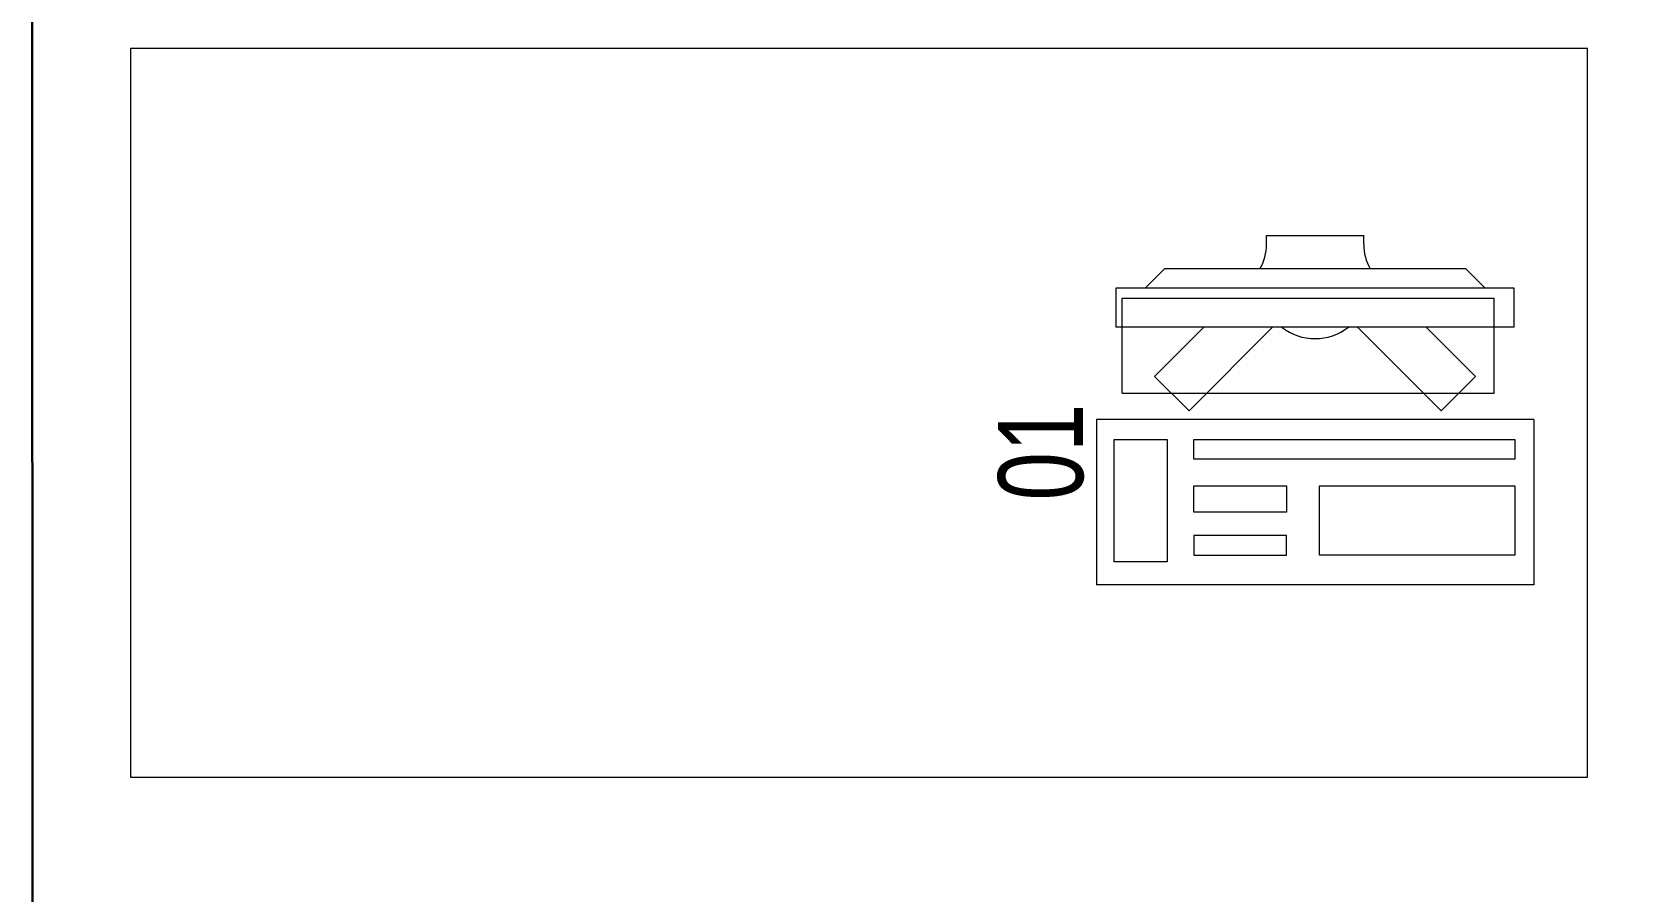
# Model space of a CAD drawing. Header units: millimetres. Extents: x -160614 to 59925, y -157025 to 0.
# Drawn here: x -46052 to -44397, y -115210 to -114325 of the extents above; entities that cross this region are included whole.
import ezdxf

# ---------------------------------------------------------------- set-up
doc = ezdxf.new("R2010")
doc.units = ezdxf.units.MM
doc.header["$LTSCALE"] = 8
doc.layers.get('0').update_dxf_attribs({"color": 9, "lineweight": 5})
doc.layers.add('72_EGR_EQP_TAG', color=9, linetype='Continuous', lineweight=5)
doc.layers.add('LOADING', color=9, linetype='Continuous', lineweight=5)
doc.layers.add('X-WHITE glass', color=9, linetype='Continuous')
doc.layers.get('0').off()
doc.layers.get('0').freeze()
doc.styles.add('X3G_ENTITY_257CFD', font='swisscl.ttf', dxfattribs={"height": 200})

# ---------------------------------------------------------------- blocks, each defined once
blk = doc.blocks.new('ITCWLS1-P')
at = {"layer": 'LOADING'}
for p, q in [((-0.17, 0.45), (-0.17, 0)), ((-0.17, 0.45), (0, 0.45)), ((0, 0.45), (0, 0)), ((-0.1496, 0.4305), (-0.1291, 0.4305)), ((-0.1291, 0.4305), (-0.1291, 0.4089)), ((-0.2651, 0.43, 0), (-0.3051, 0.43, 0)), ((-0.3051, 0.43, 0), (-0.3051, 0.02, 0)), ((-0.2651, 0.43, 0), (-0.2651, 0.02, 0)), ((-0.3251, 0.38, 0), (-0.3051, 0.4, 0)), ((-0.197, 0.4094), (-0.295, 0.4094)), ((-0.295, 0.0264), (-0.295, 0.4094)), ((-0.197, 0.0264), (-0.197, 0.4094)), ((-0.3251, 0.38, 0), (-0.3251, 0.07, 0)), ((-0.3503, 0.275), (-0.3596, 0.275)), ((-0.3596, 0.175), (-0.3596, 0.275)), ((-0.3503, 0.175), (-0.3596, 0.175)), ((-0.3251, 0.07, 0), (-0.3051, 0.05, 0)), ((-0.3051, 0.02, 0), (-0.2651, 0.02, 0)), ((-0.197, 0.0264), (-0.295, 0.0264)), ((-0.17, 0), (0, 0))]:
    blk.add_line(p, q, dxfattribs=at)
at = {"layer": 'LOADING', "extrusion": (2.48281e-10, 3.18408e-10, -1)}
for p, q in [((-0.2651, 0.3395), (-0.2144, 0.3902)), ((-0.1791, 0.3548), (-0.2144, 0.3902)), ((-0.2651, 0.2688), (-0.1791, 0.3548))]:
    blk.add_line(p, q, dxfattribs=at)
at = {"layer": 'LOADING', "extrusion": (2.48281e-10, -3.18408e-10, -1)}
for p, q in [((-0.2651, 0.1812), (-0.1791, 0.0952)), ((-0.2651, 0.1105), (-0.2144, 0.0598)), ((-0.1791, 0.0952), (-0.2144, 0.0598))]:
    blk.add_line(p, q, dxfattribs=at)
at = {"layer": 'LOADING'}
for points in [[(-0.1291, 0.4089), (-0.1291, 0.1), (-0.1496, 0.1), (-0.1496, 0.4305)], [(-0.1496, 0.1), (-0.1496, 0.1), (-0.1496, 0.1), (-0.1496, 0.1), (-0.1496, 0.1), (-0.1496, 0.1), (-0.1496, 0.1), (-0.1496, 0.1), (-0.1496, 0.1)], [(-0.1496, 0.1), (-0.1496, 0.1), (-0.1496, 0.1), (-0.1496, 0.1), (-0.1496, 0.1), (-0.1496, 0.1), (-0.1496, 0.1), (-0.1496, 0.1), (-0.1496, 0.1), (-0.1496, 0.1), (-0.1496, 0.1), (-0.1496, 0.1), (-0.1496, 0.1), (-0.1496, 0.1), (-0.1496, 0.1), (-0.1496, 0.1), (-0.1496, 0.1), (-0.1496, 0.1)], [(-0.1496, 0.1), (-0.1496, 0.1), (-0.1496, 0.1), (-0.1496, 0.1), (-0.1496, 0.1), (-0.1496, 0.1), (-0.1496, 0.1), (-0.1496, 0.1), (-0.1496, 0.1), (-0.1496, 0.1)], [(-0.1496, 0.1), (-0.1496, 0.1), (-0.1496, 0.1), (-0.1496, 0.1), (-0.1496, 0.1), (-0.1496, 0.1), (-0.1496, 0.1)], [(-0.1496, 0.1), (-0.1496, 0.1), (-0.1496, 0.1), (-0.1496, 0.1), (-0.1496, 0.1), (-0.1496, 0.1), (-0.1496, 0.1), (-0.1496, 0.1), (-0.1496, 0.1), (-0.1496, 0.1)], [(-0.1496, 0.1), (-0.1496, 0.1), (-0.1496, 0.1), (-0.1496, 0.1), (-0.1496, 0.1), (-0.1496, 0.1), (-0.1496, 0.1), (-0.1496, 0.1), (-0.1496, 0.1), (-0.1496, 0.1), (-0.1496, 0.1), (-0.1496, 0.1), (-0.1496, 0.1), (-0.1496, 0.1), (-0.1496, 0.1)], [(-0.1496, 0.1), (-0.1496, 0.1), (-0.1496, 0.1), (-0.1496, 0.1), (-0.1496, 0.1), (-0.1496, 0.1), (-0.1496, 0.1), (-0.1496, 0.1), (-0.1496, 0.1), (-0.1496, 0.1)], [(-0.1496, 0.1), (-0.1496, 0.1), (-0.1496, 0.1), (-0.1496, 0.1), (-0.1496, 0.1), (-0.1496, 0.1), (-0.1496, 0.1), (-0.1496, 0.1), (-0.1496, 0.1), (-0.1496, 0.1)], [(-0.1496, 0.1), (-0.1496, 0.1), (-0.1496, 0.1), (-0.1496, 0.1), (-0.1496, 0.1), (-0.1496, 0.1), (-0.1496, 0.1), (-0.1496, 0.1), (-0.1496, 0.1), (-0.1496, 0.1), (-0.1496, 0.1), (-0.1496, 0.1), (-0.1496, 0.1), (-0.1496, 0.1), (-0.1496, 0.1), (-0.1496, 0.1), (-0.1496, 0.1), (-0.1496, 0.1), (-0.1496, 0.1), (-0.1496, 0.1), (-0.1496, 0.1), (-0.1496, 0.1), (-0.1496, 0.1), (-0.1496, 0.1), (-0.1496, 0.1), (-0.1496, 0.1), (-0.1496, 0.1), (-0.1496, 0.1), (-0.1496, 0.1), (-0.1496, 0.1), (-0.1496, 0.1), (-0.1496, 0.1), (-0.1496, 0.1), (-0.1496, 0.1), (-0.1496, 0.1), (-0.1496, 0.1), (-0.1496, 0.1), (-0.1496, 0.1), (-0.1496, 0.1), (-0.1496, 0.1), (-0.1496, 0.1), (-0.1496, 0.1), (-0.1496, 0.1), (-0.1496, 0.1), (-0.1496, 0.1), (-0.1496, 0.1), (-0.1496, 0.1), (-0.1496, 0.1), (-0.1496, 0.1), (-0.1496, 0.1), (-0.1496, 0.1), (-0.1496, 0.1), (-0.1496, 0.1), (-0.1496, 0.1)], [(-0.1496, 0.1), (-0.1496, 0.1), (-0.1496, 0.1), (-0.1496, 0.1), (-0.1496, 0.1), (-0.1496, 0.1), (-0.1496, 0.1), (-0.1496, 0.1), (-0.1496, 0.1), (-0.1496, 0.1), (-0.1496, 0.1), (-0.1496, 0.1), (-0.1496, 0.1), (-0.1496, 0.1), (-0.1496, 0.1), (-0.1496, 0.1), (-0.1496, 0.1), (-0.1496, 0.1), (-0.1496, 0.1), (-0.1496, 0.1), (-0.1496, 0.1), (-0.1496, 0.1), (-0.1496, 0.1), (-0.1496, 0.1), (-0.1496, 0.1), (-0.1496, 0.1), (-0.1496, 0.1), (-0.1496, 0.1), (-0.1496, 0.1), (-0.1496, 0.1), (-0.1496, 0.1), (-0.1496, 0.1), (-0.1496, 0.1), (-0.1496, 0.1), (-0.1496, 0.1), (-0.1496, 0.1), (-0.1496, 0.1), (-0.1496, 0.1), (-0.1496, 0.1), (-0.1496, 0.1), (-0.1496, 0.1), (-0.1496, 0.1), (-0.1496, 0.1), (-0.1496, 0.1), (-0.1496, 0.1), (-0.1496, 0.1), (-0.1496, 0.1), (-0.1496, 0.1), (-0.1496, 0.1), (-0.1496, 0.1), (-0.1496, 0.1), (-0.1496, 0.1), (-0.1496, 0.1), (-0.1496, 0.1), (-0.1496, 0.1), (-0.1496, 0.1), (-0.1496, 0.1), (-0.1496, 0.1), (-0.1496, 0.1), (-0.1496, 0.1), (-0.1496, 0.1), (-0.1496, 0.1), (-0.1496, 0.1), (-0.1496, 0.1), (-0.1496, 0.1), (-0.1496, 0.1), (-0.1496, 0.1), (-0.1496, 0.1), (-0.1496, 0.1), (-0.1496, 0.1), (-0.1496, 0.1), (-0.1496, 0.1), (-0.1496, 0.1), (-0.1496, 0.1), (-0.1496, 0.1), (-0.1496, 0.1), (-0.1496, 0.1), (-0.1496, 0.1), (-0.1496, 0.1), (-0.1496, 0.1), (-0.1496, 0.1), (-0.1496, 0.1), (-0.1496, 0.1), (-0.1496, 0.1), (-0.1496, 0.1), (-0.1496, 0.1), (-0.1496, 0.1), (-0.1496, 0.1), (-0.1496, 0.1)], [(-0.1496, 0.1), (-0.1496, 0.1), (-0.1496, 0.1), (-0.1496, 0.1), (-0.1496, 0.1), (-0.1496, 0.1), (-0.1496, 0.1), (-0.1496, 0.1), (-0.1496, 0.1), (-0.1496, 0.1), (-0.1496, 0.1), (-0.1496, 0.1)], [(-0.1496, 0.1), (-0.1496, 0.1), (-0.1496, 0.1), (-0.1496, 0.1), (-0.1496, 0.1), (-0.1496, 0.1), (-0.1496, 0.1)], [(-0.1496, 0.1), (-0.1496, 0.1), (-0.1496, 0.1), (-0.1496, 0.1), (-0.1496, 0.1), (-0.1496, 0.1), (-0.1496, 0.1), (-0.1496, 0.1), (-0.1496, 0.1), (-0.1496, 0.1), (-0.1496, 0.1), (-0.1496, 0.1), (-0.1496, 0.1), (-0.1496, 0.1), (-0.1496, 0.1), (-0.1496, 0.1), (-0.1496, 0.1)], [(-0.1496, 0.1), (-0.1496, 0.1), (-0.1496, 0.1), (-0.1496, 0.1), (-0.1496, 0.1), (-0.1496, 0.1), (-0.1496, 0.1), (-0.1496, 0.1), (-0.1496, 0.1), (-0.1496, 0.1), (-0.1496, 0.1), (-0.1496, 0.1), (-0.1496, 0.1), (-0.1496, 0.1), (-0.1496, 0.1), (-0.1496, 0.1), (-0.1496, 0.1), (-0.1496, 0.1), (-0.1496, 0.1), (-0.1496, 0.1), (-0.1496, 0.1), (-0.1496, 0.1), (-0.1496, 0.1), (-0.1496, 0.1), (-0.1496, 0.1), (-0.1496, 0.1), (-0.1496, 0.1), (-0.1496, 0.1), (-0.1496, 0.1), (-0.1496, 0.1), (-0.1496, 0.1), (-0.1496, 0.1), (-0.1496, 0.1), (-0.1496, 0.1), (-0.1496, 0.1), (-0.1496, 0.1), (-0.1496, 0.1), (-0.1496, 0.1), (-0.1496, 0.1), (-0.1496, 0.1), (-0.1496, 0.1), (-0.1496, 0.1), (-0.1496, 0.1), (-0.1496, 0.1), (-0.1496, 0.1), (-0.1496, 0.1), (-0.1496, 0.1), (-0.1496, 0.1), (-0.1496, 0.1), (-0.1496, 0.1), (-0.1496, 0.1), (-0.1496, 0.1), (-0.1496, 0.1), (-0.1496, 0.1), (-0.1496, 0.1), (-0.1496, 0.1), (-0.1496, 0.1), (-0.1496, 0.1), (-0.1496, 0.1), (-0.1496, 0.1), (-0.1496, 0.1), (-0.1496, 0.1), (-0.1496, 0.1), (-0.1496, 0.1), (-0.1496, 0.1), (-0.1496, 0.1), (-0.1496, 0.1), (-0.1496, 0.1), (-0.1496, 0.1), (-0.1496, 0.1), (-0.1496, 0.1), (-0.1496, 0.1), (-0.1496, 0.1), (-0.1496, 0.1), (-0.1496, 0.1), (-0.1496, 0.1), (-0.1496, 0.1), (-0.1496, 0.1), (-0.1496, 0.1), (-0.1496, 0.1), (-0.1496, 0.1), (-0.1496, 0.1), (-0.1496, 0.1), (-0.1496, 0.1), (-0.1496, 0.1), (-0.1496, 0.1), (-0.1496, 0.1), (-0.1496, 0.1), (-0.1496, 0.1), (-0.1496, 0.1), (-0.1496, 0.1), (-0.1496, 0.1), (-0.1496, 0.1), (-0.1496, 0.1), (-0.1496, 0.1), (-0.1496, 0.1), (-0.1496, 0.1), (-0.1496, 0.1), (-0.1496, 0.1), (-0.1496, 0.1), (-0.1496, 0.1), (-0.1496, 0.1), (-0.1496, 0.1), (-0.1496, 0.1), (-0.1496, 0.1), (-0.1496, 0.1), (-0.1496, 0.1), (-0.1496, 0.1), (-0.1496, 0.1), (-0.1496, 0.1), (-0.1496, 0.1)], [(-0.1496, 0.1), (-0.1496, 0.1), (-0.1496, 0.1), (-0.1496, 0.1), (-0.1496, 0.1), (-0.1496, 0.1), (-0.1496, 0.1), (-0.1496, 0.1)]]:
    blk.add_lwpolyline(points, dxfattribs=at)
for points in [[(-0.1019, 0.4305), (-0.0304, 0.4305), (-0.0304, 0.2294), (-0.1019, 0.2294)], [(-0.1019, 0.1954), (-0.0747, 0.1954), (-0.0747, 0.1), (-0.1019, 0.1)], [(-0.0304, 0.1954), (-0.0508, 0.1954), (-0.0508, 0.1), (-0.0304, 0.1)], [(-0.1496, 0.1), (-0.1496, 0.1), (-0.1496, 0.1), (-0.1496, 0.1), (-0.1496, 0.1), (-0.1496, 0.1), (-0.1496, 0.1), (-0.1496, 0.1), (-0.1496, 0.1), (-0.1496, 0.1), (-0.1496, 0.1), (-0.1496, 0.1), (-0.1496, 0.1), (-0.1496, 0.1), (-0.1496, 0.1), (-0.1496, 0.1), (-0.1496, 0.1), (-0.1496, 0.1), (-0.1496, 0.1), (-0.1496, 0.1), (-0.1496, 0.1), (-0.1496, 0.1), (-0.1496, 0.1), (-0.1496, 0.1), (-0.1496, 0.1), (-0.1496, 0.1), (-0.1496, 0.1), (-0.1496, 0.1), (-0.1496, 0.1), (-0.1496, 0.1), (-0.1496, 0.1), (-0.1496, 0.1), (-0.1496, 0.1), (-0.1496, 0.1), (-0.1496, 0.1), (-0.1496, 0.1), (-0.1496, 0.1), (-0.1496, 0.1), (-0.1496, 0.1), (-0.1496, 0.1), (-0.1496, 0.1), (-0.1496, 0.1), (-0.1496, 0.1), (-0.1496, 0.1), (-0.1496, 0.1), (-0.1496, 0.1), (-0.1496, 0.1), (-0.1496, 0.1), (-0.1496, 0.1), (-0.1496, 0.1), (-0.1496, 0.1), (-0.1496, 0.1), (-0.1496, 0.1), (-0.1496, 0.1), (-0.1496, 0.1), (-0.1496, 0.1), (-0.1496, 0.1), (-0.1496, 0.1), (-0.1496, 0.1), (-0.1496, 0.1), (-0.1496, 0.1), (-0.1496, 0.1), (-0.1496, 0.1), (-0.1496, 0.1), (-0.1496, 0.1), (-0.1496, 0.1), (-0.1496, 0.1), (-0.1496, 0.1), (-0.1496, 0.1), (-0.1496, 0.1), (-0.1496, 0.1), (-0.1496, 0.1), (-0.1496, 0.1), (-0.1496, 0.1), (-0.1496, 0.1), (-0.1496, 0.1), (-0.1496, 0.1), (-0.1496, 0.1), (-0.1496, 0.1), (-0.1496, 0.1), (-0.1496, 0.1), (-0.1496, 0.1), (-0.1496, 0.1), (-0.1496, 0.1), (-0.1496, 0.1), (-0.1496, 0.1), (-0.1496, 0.1), (-0.1496, 0.1), (-0.1496, 0.1), (-0.1496, 0.1), (-0.1496, 0.1), (-0.1496, 0.1), (-0.1496, 0.1), (-0.1496, 0.1), (-0.1496, 0.1), (-0.1496, 0.1), (-0.1496, 0.1), (-0.1496, 0.1), (-0.1496, 0.1), (-0.1496, 0.1), (-0.1496, 0.1), (-0.1496, 0.1), (-0.1496, 0.1), (-0.1496, 0.1), (-0.1496, 0.1), (-0.1496, 0.1), (-0.1496, 0.1), (-0.1496, 0.1), (-0.1496, 0.1), (-0.1496, 0.1), (-0.1496, 0.1), (-0.1496, 0.1), (-0.1496, 0.1), (-0.1496, 0.1), (-0.1496, 0.1), (-0.1496, 0.1), (-0.1496, 0.1), (-0.1496, 0.1), (-0.1496, 0.1), (-0.1496, 0.1), (-0.1496, 0.1), (-0.1496, 0.1), (-0.1496, 0.1), (-0.1496, 0.1), (-0.1496, 0.1), (-0.1496, 0.1), (-0.1496, 0.1), (-0.1496, 0.1), (-0.1496, 0.1), (-0.1496, 0.1), (-0.1496, 0.1), (-0.1496, 0.1), (-0.1496, 0.1), (-0.1496, 0.1), (-0.1496, 0.1), (-0.1496, 0.1), (-0.1496, 0.1), (-0.1496, 0.1), (-0.1496, 0.1), (-0.1496, 0.1), (-0.1496, 0.1), (-0.1496, 0.1), (-0.1496, 0.1), (-0.1496, 0.1), (-0.1496, 0.1), (-0.1496, 0.1), (-0.1496, 0.1), (-0.1496, 0.1), (-0.1496, 0.1), (-0.1496, 0.1), (-0.1496, 0.1), (-0.1496, 0.1), (-0.1496, 0.1), (-0.1496, 0.1), (-0.1496, 0.1), (-0.1496, 0.1), (-0.1496, 0.1), (-0.1496, 0.1), (-0.1496, 0.1), (-0.1496, 0.1), (-0.1496, 0.1), (-0.1496, 0.1), (-0.1496, 0.1), (-0.1496, 0.1), (-0.1496, 0.1), (-0.1496, 0.1), (-0.1496, 0.1), (-0.1496, 0.1), (-0.1496, 0.1), (-0.1496, 0.1), (-0.1496, 0.1), (-0.1496, 0.1), (-0.1496, 0.1), (-0.1496, 0.1), (-0.1496, 0.1), (-0.1496, 0.1), (-0.1496, 0.1), (-0.1496, 0.1), (-0.1496, 0.1), (-0.1496, 0.1), (-0.1496, 0.1), (-0.1496, 0.1), (-0.1496, 0.1), (-0.1496, 0.1), (-0.1496, 0.1), (-0.1496, 0.1), (-0.1496, 0.1), (-0.1496, 0.1), (-0.1496, 0.1), (-0.1496, 0.1), (-0.1496, 0.1), (-0.1496, 0.1), (-0.1496, 0.1), (-0.1496, 0.1), (-0.1496, 0.1), (-0.1496, 0.1), (-0.1496, 0.1), (-0.1496, 0.1), (-0.1496, 0.1), (-0.1496, 0.1), (-0.1496, 0.1), (-0.1496, 0.1), (-0.1496, 0.1), (-0.1496, 0.1), (-0.1496, 0.1), (-0.1496, 0.1), (-0.1496, 0.1), (-0.1496, 0.1), (-0.1496, 0.1), (-0.1496, 0.1), (-0.1496, 0.1), (-0.1496, 0.1), (-0.1496, 0.1), (-0.1496, 0.1), (-0.1496, 0.1), (-0.1496, 0.1), (-0.1496, 0.1), (-0.1496, 0.1), (-0.1496, 0.1), (-0.1496, 0.1), (-0.1496, 0.1), (-0.1496, 0.1), (-0.1496, 0.1), (-0.1496, 0.1), (-0.1496, 0.1), (-0.1496, 0.1), (-0.1496, 0.1), (-0.1496, 0.1), (-0.1496, 0.1), (-0.1496, 0.1), (-0.1496, 0.1), (-0.1496, 0.1), (-0.1496, 0.1), (-0.1496, 0.1), (-0.1496, 0.1), (-0.1496, 0.1), (-0.1496, 0.1), (-0.1496, 0.1), (-0.1496, 0.1), (-0.1496, 0.1), (-0.1496, 0.1), (-0.1496, 0.1), (-0.1496, 0.1), (-0.1496, 0.1), (-0.1496, 0.1), (-0.1496, 0.1), (-0.1496, 0.1), (-0.1496, 0.1), (-0.1496, 0.1), (-0.1496, 0.1), (-0.1496, 0.1), (-0.1496, 0.1), (-0.1496, 0.1), (-0.1496, 0.1), (-0.1496, 0.1), (-0.1496, 0.1), (-0.1496, 0.1), (-0.1496, 0.1), (-0.1496, 0.1), (-0.1496, 0.1), (-0.1496, 0.1), (-0.1496, 0.1), (-0.1496, 0.1), (-0.1496, 0.1), (-0.1496, 0.1), (-0.1496, 0.1), (-0.1496, 0.1), (-0.1496, 0.1), (-0.1496, 0.1), (-0.1496, 0.1), (-0.1496, 0.1), (-0.1496, 0.1), (-0.1496, 0.1), (-0.1496, 0.1), (-0.1496, 0.1), (-0.1496, 0.1), (-0.1496, 0.1)], [(-0.1496, 0.1), (-0.1496, 0.1), (-0.1496, 0.1), (-0.1496, 0.1), (-0.1496, 0.1), (-0.1496, 0.1), (-0.1496, 0.1), (-0.1496, 0.1), (-0.1496, 0.1), (-0.1496, 0.1), (-0.1496, 0.1), (-0.1496, 0.1), (-0.1496, 0.1), (-0.1496, 0.1), (-0.1496, 0.1), (-0.1496, 0.1), (-0.1496, 0.1), (-0.1496, 0.1), (-0.1496, 0.1), (-0.1496, 0.1), (-0.1496, 0.1), (-0.1496, 0.1), (-0.1496, 0.1), (-0.1496, 0.1), (-0.1496, 0.1), (-0.1496, 0.1), (-0.1496, 0.1), (-0.1496, 0.1), (-0.1496, 0.1), (-0.1496, 0.1), (-0.1496, 0.1), (-0.1496, 0.1), (-0.1496, 0.1), (-0.1496, 0.1), (-0.1496, 0.1), (-0.1496, 0.1), (-0.1496, 0.1), (-0.1496, 0.1), (-0.1496, 0.1), (-0.1496, 0.1), (-0.1496, 0.1), (-0.1496, 0.1), (-0.1496, 0.1), (-0.1496, 0.1), (-0.1496, 0.1), (-0.1496, 0.1), (-0.1496, 0.1), (-0.1496, 0.1), (-0.1496, 0.1), (-0.1496, 0.1), (-0.1496, 0.1), (-0.1496, 0.1), (-0.1496, 0.1), (-0.1496, 0.1), (-0.1496, 0.1), (-0.1496, 0.1), (-0.1496, 0.1), (-0.1496, 0.1), (-0.1496, 0.1), (-0.1496, 0.1), (-0.1496, 0.1), (-0.1496, 0.1), (-0.1496, 0.1), (-0.1496, 0.1), (-0.1496, 0.1), (-0.1496, 0.1), (-0.1496, 0.1), (-0.1496, 0.1), (-0.1496, 0.1), (-0.1496, 0.1), (-0.1496, 0.1), (-0.1496, 0.1), (-0.1496, 0.1), (-0.1496, 0.1), (-0.1496, 0.1), (-0.1496, 0.1), (-0.1496, 0.1), (-0.1496, 0.1), (-0.1496, 0.1), (-0.1496, 0.1), (-0.1496, 0.1), (-0.1496, 0.1), (-0.1496, 0.1), (-0.1496, 0.1), (-0.1496, 0.1), (-0.1496, 0.1), (-0.1496, 0.1), (-0.1496, 0.1), (-0.1496, 0.1), (-0.1496, 0.1), (-0.1496, 0.1), (-0.1496, 0.1), (-0.1496, 0.1), (-0.1496, 0.1), (-0.1496, 0.1), (-0.1496, 0.1), (-0.1496, 0.1), (-0.1496, 0.1), (-0.1496, 0.1), (-0.1496, 0.1), (-0.1496, 0.1), (-0.1496, 0.1), (-0.1496, 0.1), (-0.1496, 0.1), (-0.1496, 0.1), (-0.1496, 0.1), (-0.1496, 0.1), (-0.1496, 0.1), (-0.1496, 0.1), (-0.1496, 0.1), (-0.1496, 0.1), (-0.1496, 0.1), (-0.1496, 0.1), (-0.1496, 0.1), (-0.1496, 0.1), (-0.1496, 0.1), (-0.1496, 0.1), (-0.1496, 0.1), (-0.1496, 0.1), (-0.1496, 0.1), (-0.1496, 0.1), (-0.1496, 0.1), (-0.1496, 0.1), (-0.1496, 0.1), (-0.1496, 0.1), (-0.1496, 0.1), (-0.1496, 0.1), (-0.1496, 0.1), (-0.1496, 0.1), (-0.1496, 0.1), (-0.1496, 0.1), (-0.1496, 0.1), (-0.1496, 0.1), (-0.1496, 0.1), (-0.1496, 0.1), (-0.1496, 0.1), (-0.1496, 0.1), (-0.1496, 0.1), (-0.1496, 0.1), (-0.1496, 0.1), (-0.1496, 0.1), (-0.1496, 0.1), (-0.1496, 0.1), (-0.1496, 0.1), (-0.1496, 0.1), (-0.1496, 0.1), (-0.1496, 0.1), (-0.1496, 0.1), (-0.1496, 0.1), (-0.1496, 0.1), (-0.1496, 0.1), (-0.1496, 0.1), (-0.1496, 0.1), (-0.1496, 0.1), (-0.1496, 0.1), (-0.1496, 0.1), (-0.1496, 0.1), (-0.1496, 0.1), (-0.1496, 0.1), (-0.1496, 0.1), (-0.1496, 0.1), (-0.1496, 0.1), (-0.1496, 0.1), (-0.1496, 0.1), (-0.1496, 0.1), (-0.1496, 0.1), (-0.1496, 0.1), (-0.1496, 0.1), (-0.1496, 0.1), (-0.1496, 0.1), (-0.1496, 0.1), (-0.1496, 0.1), (-0.1496, 0.1), (-0.1496, 0.1), (-0.1496, 0.1), (-0.1496, 0.1), (-0.1496, 0.1), (-0.1496, 0.1), (-0.1496, 0.1), (-0.1496, 0.1), (-0.1496, 0.1), (-0.1496, 0.1), (-0.1496, 0.1), (-0.1496, 0.1), (-0.1496, 0.1), (-0.1496, 0.1), (-0.1496, 0.1), (-0.1496, 0.1), (-0.1496, 0.1), (-0.1496, 0.1), (-0.1496, 0.1), (-0.1496, 0.1), (-0.1496, 0.1), (-0.1496, 0.1), (-0.1496, 0.1), (-0.1496, 0.1), (-0.1496, 0.1), (-0.1496, 0.1), (-0.1496, 0.1), (-0.1496, 0.1), (-0.1496, 0.1), (-0.1496, 0.1), (-0.1496, 0.1), (-0.1496, 0.1), (-0.1496, 0.1), (-0.1496, 0.1), (-0.1496, 0.1), (-0.1496, 0.1), (-0.1496, 0.1), (-0.1496, 0.1), (-0.1496, 0.1), (-0.1496, 0.1), (-0.1496, 0.1), (-0.1496, 0.1)], [(-0.1496, 0.1), (-0.1496, 0.1), (-0.1496, 0.1), (-0.1496, 0.1), (-0.1496, 0.1), (-0.1496, 0.1), (-0.1496, 0.1), (-0.1496, 0.1), (-0.1496, 0.1), (-0.1496, 0.1), (-0.1496, 0.1), (-0.1496, 0.1), (-0.1496, 0.1), (-0.1496, 0.1), (-0.1496, 0.1), (-0.1496, 0.1), (-0.1496, 0.1), (-0.1496, 0.1), (-0.1496, 0.1), (-0.1496, 0.1), (-0.1496, 0.1), (-0.1496, 0.1), (-0.1496, 0.1), (-0.1496, 0.1), (-0.1496, 0.1), (-0.1496, 0.1), (-0.1496, 0.1), (-0.1496, 0.1), (-0.1496, 0.1), (-0.1496, 0.1), (-0.1496, 0.1), (-0.1496, 0.1), (-0.1496, 0.1), (-0.1496, 0.1), (-0.1496, 0.1), (-0.1496, 0.1), (-0.1496, 0.1), (-0.1496, 0.1), (-0.1496, 0.1), (-0.1496, 0.1), (-0.1496, 0.1), (-0.1496, 0.1), (-0.1496, 0.1), (-0.1496, 0.1), (-0.1496, 0.1), (-0.1496, 0.1), (-0.1496, 0.1), (-0.1496, 0.1), (-0.1496, 0.1), (-0.1496, 0.1), (-0.1496, 0.1), (-0.1496, 0.1), (-0.1496, 0.1), (-0.1496, 0.1), (-0.1496, 0.1), (-0.1496, 0.1), (-0.1496, 0.1), (-0.1496, 0.1), (-0.1496, 0.1), (-0.1496, 0.1), (-0.1496, 0.1), (-0.1496, 0.1), (-0.1496, 0.1), (-0.1496, 0.1), (-0.1496, 0.1), (-0.1496, 0.1), (-0.1496, 0.1), (-0.1496, 0.1), (-0.1496, 0.1), (-0.1496, 0.1), (-0.1496, 0.1), (-0.1496, 0.1), (-0.1496, 0.1), (-0.1496, 0.1), (-0.1496, 0.1), (-0.1496, 0.1), (-0.1496, 0.1), (-0.1496, 0.1), (-0.1496, 0.1), (-0.1496, 0.1), (-0.1496, 0.1), (-0.1496, 0.1), (-0.1496, 0.1), (-0.1496, 0.1), (-0.1496, 0.1), (-0.1496, 0.1), (-0.1496, 0.1), (-0.1496, 0.1), (-0.1496, 0.1), (-0.1496, 0.1), (-0.1496, 0.1), (-0.1496, 0.1), (-0.1496, 0.1), (-0.1496, 0.1), (-0.1496, 0.1), (-0.1496, 0.1), (-0.1496, 0.1), (-0.1496, 0.1), (-0.1496, 0.1), (-0.1496, 0.1), (-0.1496, 0.1), (-0.1496, 0.1), (-0.1496, 0.1), (-0.1496, 0.1), (-0.1496, 0.1), (-0.1496, 0.1), (-0.1496, 0.1), (-0.1496, 0.1), (-0.1496, 0.1), (-0.1496, 0.1), (-0.1496, 0.1), (-0.1496, 0.1), (-0.1496, 0.1), (-0.1496, 0.1), (-0.1496, 0.1), (-0.1496, 0.1), (-0.1496, 0.1), (-0.1496, 0.1), (-0.1496, 0.1), (-0.1496, 0.1), (-0.1496, 0.1), (-0.1496, 0.1), (-0.1496, 0.1), (-0.1496, 0.1), (-0.1496, 0.1), (-0.1496, 0.1), (-0.1496, 0.1), (-0.1496, 0.1), (-0.1496, 0.1), (-0.1496, 0.1), (-0.1496, 0.1), (-0.1496, 0.1), (-0.1496, 0.1), (-0.1496, 0.1), (-0.1496, 0.1), (-0.1496, 0.1), (-0.1496, 0.1), (-0.1496, 0.1), (-0.1496, 0.1), (-0.1496, 0.1), (-0.1496, 0.1), (-0.1496, 0.1), (-0.1496, 0.1), (-0.1496, 0.1), (-0.1496, 0.1), (-0.1496, 0.1), (-0.1496, 0.1), (-0.1496, 0.1), (-0.1496, 0.1), (-0.1496, 0.1), (-0.1496, 0.1), (-0.1496, 0.1), (-0.1496, 0.1), (-0.1496, 0.1), (-0.1496, 0.1), (-0.1496, 0.1), (-0.1496, 0.1), (-0.1496, 0.1), (-0.1496, 0.1), (-0.1496, 0.1), (-0.1496, 0.1), (-0.1496, 0.1), (-0.1496, 0.1), (-0.1496, 0.1), (-0.1496, 0.1), (-0.1496, 0.1), (-0.1496, 0.1), (-0.1496, 0.1), (-0.1496, 0.1), (-0.1496, 0.1), (-0.1496, 0.1), (-0.1496, 0.1), (-0.1496, 0.1), (-0.1496, 0.1), (-0.1496, 0.1), (-0.1496, 0.1), (-0.1496, 0.1), (-0.1496, 0.1), (-0.1496, 0.1), (-0.1496, 0.1), (-0.1496, 0.1), (-0.1496, 0.1), (-0.1496, 0.1), (-0.1496, 0.1), (-0.1496, 0.1), (-0.1496, 0.1), (-0.1496, 0.1), (-0.1496, 0.1), (-0.1496, 0.1), (-0.1496, 0.1), (-0.1496, 0.1), (-0.1496, 0.1), (-0.1496, 0.1), (-0.1496, 0.1), (-0.1496, 0.1), (-0.1496, 0.1), (-0.1496, 0.1), (-0.1496, 0.1), (-0.1496, 0.1), (-0.1496, 0.1), (-0.1496, 0.1), (-0.1496, 0.1), (-0.1496, 0.1), (-0.1496, 0.1), (-0.1496, 0.1), (-0.1496, 0.1), (-0.1496, 0.1), (-0.1496, 0.1), (-0.1496, 0.1), (-0.1496, 0.1), (-0.1496, 0.1), (-0.1496, 0.1), (-0.1496, 0.1), (-0.1496, 0.1), (-0.1496, 0.1), (-0.1496, 0.1), (-0.1496, 0.1), (-0.1496, 0.1), (-0.1496, 0.1)], [(-0.1496, 0.0727), (-0.0236, 0.0727), (-0.0236, 0.0182), (-0.1496, 0.0182)]]:
    blk.add_lwpolyline(points, close=True, dxfattribs=at)
for centre, radius, start, end in [((-0.3503, 0.325), 0.05, 270, 300.3093), ((-0.3089, 0.225), 0.0556, 321.9431, 38.0569), ((-0.3503, 0.125), 0.05, 59.6907, 90)]:
    blk.add_arc(centre, radius, start, end, dxfattribs=at)
blk = doc.blocks.new('ME15657-P')
for p, q in [((0.04, 0.8841), (-0.04, 0.8841)), ((-0.04, 0.8691), (-0.04, 0.8841)), ((0.04, 0.8841), (0.04, 0.8691)), ((-0.04, 0.8009), (-0.04, 0.8691)), ((0.04, 0.8691), (0.04, 0.8009)), ((-0.25, 0.6341), (-0.25, 0.8341)), ((-0.25, 0.8341), (-0.235, 0.8341)), ((-0.04, 0.8341), (-0.235, 0.8341)), ((-0.235, 0.7741), (-0.235, 0.8341)), ((0.235, 0.8341), (0.04, 0.8341)), ((0.235, 0.8341), (0.235, 0.7741)), ((0.235, 0.8341), (0.25, 0.8341)), ((0.25, 0.8341), (0.25, 0.6341)), ((-0.0335, 0.5963), (-0.0335, 0.8182)), ((-0.0335, 0.8182), (0.0275, 0.8182)), ((0.0275, 0.8182), (0.0275, 0.5963)), ((-0.04, 0.5746), (-0.04, 0.8009)), ((-0.0335, 0.8009), (-0.04, 0.8009)), ((0.04, 0.8009), (0.0275, 0.8009)), ((0.04, 0.8009), (0.04, 0.5746)), ((-0.235, 0.5052), (-0.235, 0.7741)), ((0.235, 0.7741), (0.235, 0.5052)), ((-0.04, 0.671), (-0.16, 0.671)), ((-0.16, 0.6707), (-0.16, 0.671)), ((-0.16, 0.6587), (-0.16, 0.6707)), ((0.16, 0.671), (0.04, 0.671)), ((0.16, 0.671), (0.16, 0.6707)), ((0.16, 0.6707), (0.16, 0.6587)), ((-0.16, 0.5007), (-0.16, 0.6587)), ((-0.16, 0.6587), (-0.04, 0.6587)), ((0.04, 0.6587), (0.16, 0.6587)), ((0.16, 0.6587), (0.16, 0.5007)), ((-0.25, 0.4559), (-0.25, 0.6341)), ((0.25, 0.6341), (0.25, 0.4559)), ((-0.0335, 0.5553), (-0.0335, 0.5963)), ((-0.0335, 0.5963), (0.0275, 0.5963)), ((0.0275, 0.5963), (0.0275, 0.5553)), ((-0.04, 0.5665), (-0.04, 0.5746)), ((-0.04, 0.5283), (-0.04, 0.5665)), ((0.04, 0.5746), (0.04, 0.5665)), ((0.04, 0.5665), (0.04, 0.5283)), ((-0.0335, 0.5283), (-0.0335, 0.5553)), ((-0.0335, 0.5553), (0.0275, 0.5553)), ((0.0275, 0.5553), (0.0275, 0.5283)), ((-0.1, 0.5007), (-0.1, 0.5283)), ((-0.1, 0.5283), (0.1, 0.5283)), ((0.1, 0.5283), (0.1, 0.5007)), ((-0.235, 0.4556), (-0.235, 0.5052)), ((-0.2039, 0.5007), (0.2061, 0.5007)), ((-0.2039, 0.5007), (-0.2039, 0.4607)), ((0.2061, 0.4607), (0.2061, 0.5007)), ((0.235, 0.5052), (0.235, 0.4556)), ((-0.25, 0.4445), (-0.25, 0.4559)), ((-0.25, 0.4559), (-0.16, 0.4559)), ((0.2061, 0.4607), (-0.2039, 0.4607)), ((-0.16, 0.4191), (-0.16, 0.4606)), ((0.16, 0.4606), (0.16, 0.4191)), ((0.16, 0.4559), (0.25, 0.4559)), ((0.25, 0.4559), (0.25, 0.4445)), ((-0.25, 0.0096), (-0.25, 0.4445)), ((-0.16, 0.4445), (-0.25, 0.4445)), ((0.25, 0.4445), (0.16, 0.4445)), ((0.25, 0.4445), (0.25, 0.2877)), ((-0.16, 0.2855), (-0.16, 0.4191)), ((0.16, 0.4191), (0.16, 0.2855)), ((-0.12, 0.4055), (-0.12, 0.4076)), ((-0.12, 0.4076), (-0.095, 0.4076)), ((-0.12, 0.391), (-0.12, 0.4055)), ((-0.12, 0.4055), (-0.095, 0.4055)), ((-0.095, 0.4076), (-0.095, 0.4055)), ((-0.095, 0.4055), (-0.095, 0.391)), ((-0.065, 0.4055), (-0.065, 0.4076)), ((-0.065, 0.4076), (-0.04, 0.4076)), ((-0.065, 0.391), (-0.065, 0.4055)), ((-0.065, 0.4055), (-0.04, 0.4055)), ((-0.04, 0.4076), (-0.04, 0.4055)), ((-0.04, 0.4055), (-0.04, 0.391)), ((-0.12, 0.391), (-0.095, 0.391)), ((-0.12, 0.3843), (-0.12, 0.3864)), ((-0.12, 0.3864), (-0.095, 0.3864)), ((-0.12, 0.3698), (-0.12, 0.3843)), ((-0.12, 0.3843), (-0.095, 0.3843)), ((-0.095, 0.3864), (-0.095, 0.3843)), ((-0.095, 0.3843), (-0.095, 0.3698)), ((-0.065, 0.391), (-0.04, 0.391)), ((-0.065, 0.3843), (-0.065, 0.3864)), ((-0.065, 0.3864), (-0.04, 0.3864)), ((-0.065, 0.3698), (-0.065, 0.3843)), ((-0.065, 0.3843), (-0.04, 0.3843)), ((-0.04, 0.3864), (-0.04, 0.3843)), ((-0.04, 0.3843), (-0.04, 0.3698)), ((-0.12, 0.3698), (-0.095, 0.3698)), ((-0.12, 0.3631), (-0.12, 0.3652)), ((-0.12, 0.3652), (-0.095, 0.3652)), ((-0.095, 0.3652), (-0.095, 0.3631)), ((-0.065, 0.3698), (-0.04, 0.3698)), ((-0.065, 0.3631), (-0.065, 0.3652)), ((-0.065, 0.3652), (-0.04, 0.3652)), ((-0.04, 0.3652), (-0.04, 0.3631)), ((0.055, 0.3631), (0.055, 0.3652)), ((0.055, 0.3652), (0.08, 0.3652)), ((0.08, 0.3652), (0.08, 0.3631)), ((0.105, 0.3631), (0.105, 0.3652)), ((0.105, 0.3652), (0.13, 0.3652)), ((0.13, 0.3652), (0.13, 0.3631)), ((-0.12, 0.3486), (-0.12, 0.3631)), ((-0.12, 0.3631), (-0.095, 0.3631)), ((-0.12, 0.3486), (-0.095, 0.3486)), ((-0.095, 0.3631), (-0.095, 0.3486)), ((-0.065, 0.3486), (-0.065, 0.3631)), ((-0.065, 0.3631), (-0.04, 0.3631)), ((-0.065, 0.3486), (-0.04, 0.3486)), ((-0.04, 0.3631), (-0.04, 0.3486)), ((0.055, 0.3486), (0.055, 0.3631)), ((0.055, 0.3631), (0.08, 0.3631)), ((0.055, 0.3486), (0.08, 0.3486)), ((0.08, 0.3631), (0.08, 0.3486)), ((0.105, 0.3486), (0.105, 0.3631)), ((0.105, 0.3631), (0.13, 0.3631)), ((0.105, 0.3486), (0.13, 0.3486)), ((0.13, 0.3631), (0.13, 0.3486)), ((-0.12, 0.3418), (-0.12, 0.344)), ((-0.12, 0.344), (-0.095, 0.344)), ((-0.12, 0.3274), (-0.12, 0.3418)), ((-0.12, 0.3418), (-0.095, 0.3418)), ((-0.095, 0.344), (-0.095, 0.3418)), ((-0.095, 0.3418), (-0.095, 0.3274)), ((-0.065, 0.3418), (-0.065, 0.344)), ((-0.065, 0.344), (-0.04, 0.344)), ((-0.065, 0.3274), (-0.065, 0.3418)), ((-0.065, 0.3418), (-0.04, 0.3418)), ((-0.04, 0.344), (-0.04, 0.3418)), ((-0.04, 0.3418), (-0.04, 0.3274)), ((0.055, 0.3418), (0.055, 0.344)), ((0.055, 0.344), (0.08, 0.344)), ((0.055, 0.3274), (0.055, 0.3418)), ((0.055, 0.3418), (0.08, 0.3418)), ((0.08, 0.344), (0.08, 0.3418)), ((0.08, 0.3418), (0.08, 0.3274)), ((0.105, 0.3418), (0.105, 0.344)), ((0.105, 0.344), (0.13, 0.344)), ((0.105, 0.3274), (0.105, 0.3418)), ((0.105, 0.3418), (0.13, 0.3418)), ((0.13, 0.344), (0.13, 0.3418)), ((0.13, 0.3418), (0.13, 0.3274)), ((-0.12, 0.3274), (-0.095, 0.3274)), ((-0.065, 0.3274), (-0.04, 0.3274)), ((0.055, 0.3274), (0.08, 0.3274)), ((0.105, 0.3274), (0.13, 0.3274)), ((-0.16, 0.2855), (0.16, 0.2855)), ((0.2372, 0.2879), (0.2394, 0.2877)), ((0.2381, 0.2867), (0.2394, 0.2868)), ((0.2394, 0.2877), (0.25, 0.2877)), ((0.2394, 0.2868), (0.25, 0.2868)), ((0.25, 0.2876), (0.25, 0.2867)), ((0.25, 0.2868), (0.25, 0.2737)), ((0.1882, 0.276), (0.1882, 0.2729)), ((0.25, 0.2737), (0.2406, 0.2737)), ((0.2418, 0.2729), (0.2418, 0.276)), ((0.25, 0.2737), (0.25, 0.2177)), ((-0.1888, 0.2448), (-0.1488, 0.2448)), ((-0.1888, 0.243), (-0.1888, 0.2448)), ((-0.1488, 0.243), (-0.1888, 0.243)), ((-0.1888, 0.243), (-0.1888, 0.2196)), ((-0.1488, 0.243), (-0.1488, 0.2448)), ((-0.1488, 0.2196), (-0.1488, 0.243)), ((-0.1388, 0.2448), (-0.0988, 0.2448)), ((-0.1388, 0.243), (-0.1388, 0.2448)), ((-0.0988, 0.243), (-0.1388, 0.243)), ((-0.1388, 0.243), (-0.1388, 0.2196)), ((-0.0988, 0.243), (-0.0988, 0.2448)), ((-0.0988, 0.2196), (-0.0988, 0.243)), ((-0.0638, 0.2448), (-0.0238, 0.2448)), ((-0.0638, 0.243), (-0.0638, 0.2448)), ((-0.0238, 0.243), (-0.0638, 0.243)), ((-0.0638, 0.243), (-0.0638, 0.2196)), ((-0.0238, 0.243), (-0.0238, 0.2448)), ((-0.0238, 0.2196), (-0.0238, 0.243)), ((-0.0138, 0.2448), (0.0262, 0.2448)), ((-0.0138, 0.243), (-0.0138, 0.2448)), ((0.0262, 0.243), (-0.0138, 0.243)), ((-0.0138, 0.243), (-0.0138, 0.2196)), ((0.0262, 0.243), (0.0262, 0.2448)), ((0.0262, 0.2196), (0.0262, 0.243)), ((0.0988, 0.2448), (0.1388, 0.2448)), ((0.0988, 0.243), (0.0988, 0.2448)), ((0.1388, 0.243), (0.0988, 0.243)), ((0.0988, 0.243), (0.0988, 0.2196)), ((0.1388, 0.243), (0.1388, 0.2448)), ((0.1388, 0.2196), (0.1388, 0.243)), ((-0.1888, 0.2196), (-0.1488, 0.2196)), ((-0.1388, 0.2196), (-0.0988, 0.2196)), ((-0.0638, 0.2196), (-0.0238, 0.2196)), ((-0.0138, 0.2196), (0.0262, 0.2196)), ((0.0988, 0.2196), (0.1388, 0.2196)), ((0.2375, 0.2178), (0.2394, 0.2177)), ((0.2385, 0.2167), (0.2394, 0.2168)), ((0.2394, 0.2177), (0.25, 0.2177)), ((0.2394, 0.2168), (0.25, 0.2168)), ((0.25, 0.2168), (0.25, 0.2037)), ((-0.1888, 0.206), (-0.1488, 0.206)), ((-0.1888, 0.2042), (-0.1888, 0.206)), ((-0.1488, 0.2042), (-0.1888, 0.2042)), ((-0.1888, 0.2042), (-0.1888, 0.1809)), ((-0.1488, 0.2042), (-0.1488, 0.206)), ((-0.1488, 0.1809), (-0.1488, 0.2042)), ((-0.1388, 0.206), (-0.0988, 0.206)), ((-0.1388, 0.2042), (-0.1388, 0.206)), ((-0.0988, 0.2042), (-0.1388, 0.2042)), ((-0.1388, 0.2042), (-0.1388, 0.1809)), ((-0.0988, 0.2042), (-0.0988, 0.206)), ((-0.0988, 0.1809), (-0.0988, 0.2042)), ((-0.0638, 0.206), (-0.0238, 0.206)), ((-0.0638, 0.2042), (-0.0638, 0.206)), ((-0.0238, 0.2042), (-0.0638, 0.2042)), ((-0.0638, 0.2042), (-0.0638, 0.1809)), ((-0.0238, 0.2042), (-0.0238, 0.206)), ((-0.0238, 0.1809), (-0.0238, 0.2042)), ((-0.0138, 0.206), (0.0262, 0.206)), ((-0.0138, 0.2042), (-0.0138, 0.206)), ((0.0262, 0.2042), (-0.0138, 0.2042)), ((-0.0138, 0.2042), (-0.0138, 0.1809)), ((0.0262, 0.2042), (0.0262, 0.206)), ((0.0262, 0.1809), (0.0262, 0.2042)), ((0.0988, 0.206), (0.1388, 0.206)), ((0.0988, 0.2042), (0.0988, 0.206)), ((0.1388, 0.2042), (0.0988, 0.2042)), ((0.0988, 0.2042), (0.0988, 0.1809)), ((0.1388, 0.2042), (0.1388, 0.206)), ((0.1388, 0.1809), (0.1388, 0.2042)), ((0.1882, 0.2064), (0.1882, 0.2033)), ((0.25, 0.2037), (0.2406, 0.2037)), ((0.2418, 0.2033), (0.2418, 0.2064)), ((0.25, 0.2037), (0.25, 0.1476)), ((-0.1888, 0.1809), (-0.1488, 0.1809)), ((-0.1388, 0.1809), (-0.0988, 0.1809)), ((-0.0638, 0.1809), (-0.0238, 0.1809)), ((-0.0138, 0.1809), (0.0262, 0.1809)), ((0.0988, 0.1809), (0.1388, 0.1809)), ((-0.0125, 0.1519), (-0.0125, 0.1509)), ((0.0125, 0.1509), (0.0125, 0.1519)), ((-0.0525, 0.1379), (-0.0525, 0.1369)), ((-0.0275, 0.1369), (-0.0275, 0.1379)), ((0.0275, 0.1379), (0.0275, 0.1369)), ((0.0525, 0.1369), (0.0525, 0.1379)), ((0.1882, 0.1365), (0.1882, 0.1333)), ((0.2376, 0.1478), (0.2394, 0.1476)), ((0.2385, 0.1467), (0.2394, 0.1467)), ((0.2394, 0.1476), (0.25, 0.1476)), ((0.2394, 0.1467), (0.25, 0.1467)), ((0.25, 0.1336), (0.2406, 0.1336)), ((0.2418, 0.1333), (0.2418, 0.1365)), ((0.25, 0.1475), (0.25, 0.1466)), ((0.25, 0.1467), (0.25, 0.1336)), ((0.25, 0.1336), (0.25, 0.087)), ((-0.0803, 0.1099), (-0.0803, 0.1089)), ((-0.0553, 0.1089), (-0.0553, 0.1099)), ((0.0553, 0.1099), (0.0553, 0.1089)), ((0.0803, 0.1089), (0.0803, 0.1099)), ((0.2376, 0.0872), (0.2394, 0.087)), ((0.2385, 0.0861), (0.2394, 0.0861)), ((0.2394, 0.087), (0.25, 0.087)), ((0.2394, 0.0861), (0.25, 0.0861)), ((0.25, 0.0869), (0.25, 0.086)), ((0.25, 0.0861), (0.25, 0.073)), ((-0.0853, 0.0726), (-0.0853, 0.0715)), ((-0.0603, 0.0715), (-0.0603, 0.0726)), ((0.0603, 0.0726), (0.0603, 0.0715)), ((0.0853, 0.0715), (0.0853, 0.0726)), ((0.1882, 0.0758), (0.1882, 0.0727)), ((0.25, 0.073), (0.2406, 0.073)), ((0.2418, 0.0727), (0.2418, 0.0758)), ((0.25, 0.073), (0.25, 0.0096)), ((-0.25, 0), (-0.25, 0.0096)), ((-0.25, 0), (0.25, 0)), ((0.25, 0.0096), (0.25, 0))]:
    blk.add_line(p, q)
at = {"flags": 128}
for points in [[(0.1882, 0.2729), (0.1883, 0.2718), (0.1883, 0.2708), (0.1884, 0.2698), (0.1886, 0.2688), (0.1888, 0.2678), (0.189, 0.2668), (0.1893, 0.2658), (0.1896, 0.2648), (0.19, 0.2638), (0.1904, 0.2629), (0.1909, 0.262), (0.1913, 0.261), (0.1919, 0.2602), (0.1924, 0.2593), (0.193, 0.2584), (0.1936, 0.2576), (0.1943, 0.2568), (0.195, 0.256), (0.1957, 0.2553), (0.1965, 0.2546), (0.1973, 0.2539), (0.1981, 0.2532), (0.1989, 0.2526), (0.1998, 0.252), (0.2007, 0.2515), (0.2016, 0.251), (0.2025, 0.2505), (0.2035, 0.25), (0.2044, 0.2496), (0.2054, 0.2492), (0.2064, 0.2489), (0.2074, 0.2486), (0.2084, 0.2483), (0.2095, 0.2481), (0.2105, 0.2479), (0.2116, 0.2478), (0.2126, 0.2477), (0.2137, 0.2476), (0.2147, 0.2476), (0.215, 0.2476)], [(0.215, 0.2476), (0.2161, 0.2476), (0.2171, 0.2476), (0.2182, 0.2477), (0.2192, 0.2479), (0.2203, 0.248), (0.2213, 0.2483), (0.2223, 0.2485), (0.2233, 0.2488), (0.2243, 0.2491), (0.2253, 0.2495), (0.2263, 0.2499), (0.2272, 0.2503), (0.2282, 0.2508), (0.2291, 0.2513), (0.23, 0.2519), (0.2308, 0.2525), (0.2317, 0.2531), (0.2325, 0.2537), (0.2333, 0.2544), (0.2341, 0.2551), (0.2348, 0.2558), (0.2355, 0.2566), (0.2362, 0.2574), (0.2368, 0.2582), (0.2374, 0.2591), (0.238, 0.2599), (0.2385, 0.2608), (0.239, 0.2617), (0.2395, 0.2626), (0.2399, 0.2636), (0.2403, 0.2645), (0.2406, 0.2655), (0.2409, 0.2665), (0.2411, 0.2675), (0.2414, 0.2685), (0.2415, 0.2695), (0.2416, 0.2705), (0.2417, 0.2716), (0.2418, 0.2726), (0.2418, 0.2729)], [(0.1882, 0.2033), (0.1883, 0.2023), (0.1883, 0.2012), (0.1884, 0.2002), (0.1886, 0.1992), (0.1888, 0.1982), (0.189, 0.1972), (0.1893, 0.1962), (0.1896, 0.1952), (0.19, 0.1943), (0.1904, 0.1933), (0.1909, 0.1924), (0.1913, 0.1915), (0.1919, 0.1906), (0.1924, 0.1897), (0.193, 0.1889), (0.1936, 0.188), (0.1943, 0.1872), (0.195, 0.1865), (0.1957, 0.1857), (0.1965, 0.185), (0.1973, 0.1843), (0.1981, 0.1837), (0.1989, 0.183), (0.1998, 0.1825), (0.2007, 0.1819), (0.2016, 0.1814), (0.2025, 0.1809), (0.2035, 0.1804), (0.2044, 0.18), (0.2054, 0.1797), (0.2064, 0.1793), (0.2074, 0.179), (0.2084, 0.1787), (0.2095, 0.1785), (0.2105, 0.1783), (0.2116, 0.1782), (0.2126, 0.1781), (0.2137, 0.178), (0.2147, 0.178), (0.215, 0.178)], [(0.215, 0.178), (0.2161, 0.178), (0.2171, 0.178), (0.2182, 0.1781), (0.2192, 0.1783), (0.2203, 0.1785), (0.2213, 0.1787), (0.2223, 0.1789), (0.2233, 0.1792), (0.2243, 0.1796), (0.2253, 0.1799), (0.2263, 0.1803), (0.2272, 0.1808), (0.2282, 0.1812), (0.2291, 0.1818), (0.23, 0.1823), (0.2308, 0.1829), (0.2317, 0.1835), (0.2325, 0.1841), (0.2333, 0.1848), (0.2341, 0.1855), (0.2348, 0.1863), (0.2355, 0.187), (0.2362, 0.1878), (0.2368, 0.1886), (0.2374, 0.1895), (0.238, 0.1903), (0.2385, 0.1912), (0.239, 0.1921), (0.2395, 0.1931), (0.2399, 0.194), (0.2403, 0.195), (0.2406, 0.1959), (0.2409, 0.1969), (0.2411, 0.1979), (0.2414, 0.1989), (0.2415, 0.1999), (0.2416, 0.201), (0.2417, 0.202), (0.2418, 0.203), (0.2418, 0.2033)], [(0.1882, 0.1333), (0.1883, 0.1323), (0.1883, 0.1313), (0.1884, 0.1303), (0.1886, 0.1292), (0.1888, 0.1282), (0.189, 0.1272), (0.1893, 0.1262), (0.1896, 0.1253), (0.19, 0.1243), (0.1904, 0.1234), (0.1909, 0.1224), (0.1913, 0.1215), (0.1919, 0.1206), (0.1924, 0.1198), (0.193, 0.1189), (0.1936, 0.1181), (0.1943, 0.1173), (0.195, 0.1165), (0.1957, 0.1158), (0.1965, 0.1151), (0.1973, 0.1144), (0.1981, 0.1137), (0.1989, 0.1131), (0.1998, 0.1125), (0.2007, 0.112), (0.2016, 0.1114), (0.2025, 0.1109), (0.2035, 0.1105), (0.2044, 0.1101), (0.2054, 0.1097), (0.2064, 0.1094), (0.2074, 0.1091), (0.2084, 0.1088), (0.2095, 0.1086), (0.2105, 0.1084), (0.2116, 0.1082), (0.2126, 0.1081), (0.2137, 0.1081), (0.2147, 0.108), (0.215, 0.108)], [(0.215, 0.108), (0.2161, 0.108), (0.2171, 0.1081), (0.2182, 0.1082), (0.2192, 0.1083), (0.2203, 0.1085), (0.2213, 0.1087), (0.2223, 0.109), (0.2233, 0.1093), (0.2243, 0.1096), (0.2253, 0.11), (0.2263, 0.1104), (0.2272, 0.1108), (0.2282, 0.1113), (0.2291, 0.1118), (0.23, 0.1124), (0.2308, 0.1129), (0.2317, 0.1135), (0.2325, 0.1142), (0.2333, 0.1149), (0.2341, 0.1156), (0.2348, 0.1163), (0.2355, 0.1171), (0.2362, 0.1179), (0.2368, 0.1187), (0.2374, 0.1195), (0.238, 0.1204), (0.2385, 0.1213), (0.239, 0.1222), (0.2395, 0.1231), (0.2399, 0.1241), (0.2403, 0.125), (0.2406, 0.126), (0.2409, 0.127), (0.2411, 0.128), (0.2414, 0.129), (0.2415, 0.13), (0.2416, 0.131), (0.2417, 0.132), (0.2418, 0.1331), (0.2418, 0.1333)], [(-0.0266, 0.0675), (-0.026, 0.0664), (-0.0253, 0.0654), (-0.0246, 0.0644), (-0.0239, 0.0634), (-0.0231, 0.0624), (-0.0224, 0.0615), (-0.0215, 0.0606), (-0.0207, 0.0598), (-0.0198, 0.0589), (-0.0189, 0.0582), (-0.018, 0.0575), (-0.017, 0.0568), (-0.016, 0.0561), (-0.015, 0.0555), (-0.014, 0.055), (-0.013, 0.0544), (-0.0119, 0.054), (-0.0109, 0.0535), (-0.0098, 0.0531), (-0.0087, 0.0528), (-0.0076, 0.0525), (-0.0065, 0.0522), (-0.0054, 0.052), (-0.0043, 0.0518), (-0.0032, 0.0517), (-0.0021, 0.0516), (-0.001, 0.0515), (0, 0.0515)], [(0, 0.0515), (0.0011, 0.0515), (0.0022, 0.0516), (0.0034, 0.0517), (0.0045, 0.0518), (0.0056, 0.052), (0.0067, 0.0522), (0.0078, 0.0525), (0.0089, 0.0528), (0.0099, 0.0532), (0.011, 0.0536), (0.0121, 0.054), (0.0131, 0.0545), (0.0141, 0.055), (0.0152, 0.0556), (0.0161, 0.0562), (0.0171, 0.0569), (0.0181, 0.0575), (0.019, 0.0583), (0.0199, 0.059), (0.0208, 0.0599), (0.0216, 0.0607), (0.0225, 0.0616), (0.0232, 0.0625), (0.024, 0.0635), (0.0247, 0.0645), (0.0254, 0.0655), (0.026, 0.0666), (0.0266, 0.0675)], [(0.1882, 0.0727), (0.1883, 0.0717), (0.1883, 0.0706), (0.1884, 0.0696), (0.1886, 0.0686), (0.1888, 0.0676), (0.189, 0.0666), (0.1893, 0.0656), (0.1896, 0.0646), (0.19, 0.0637), (0.1904, 0.0627), (0.1909, 0.0618), (0.1913, 0.0609), (0.1919, 0.06), (0.1924, 0.0591), (0.193, 0.0583), (0.1936, 0.0574), (0.1943, 0.0566), (0.195, 0.0559), (0.1957, 0.0551), (0.1965, 0.0544), (0.1973, 0.0537), (0.1981, 0.0531), (0.1989, 0.0525), (0.1998, 0.0519), (0.2007, 0.0513), (0.2016, 0.0508), (0.2025, 0.0503), (0.2035, 0.0499), (0.2044, 0.0494), (0.2054, 0.0491), (0.2064, 0.0487), (0.2074, 0.0484), (0.2084, 0.0482), (0.2095, 0.0479), (0.2105, 0.0477), (0.2116, 0.0476), (0.2126, 0.0475), (0.2137, 0.0474), (0.2147, 0.0474), (0.215, 0.0474)], [(0.215, 0.0474), (0.2161, 0.0474), (0.2171, 0.0475), (0.2182, 0.0476), (0.2192, 0.0477), (0.2203, 0.0479), (0.2213, 0.0481), (0.2223, 0.0483), (0.2233, 0.0486), (0.2243, 0.049), (0.2253, 0.0493), (0.2263, 0.0497), (0.2272, 0.0502), (0.2282, 0.0507), (0.2291, 0.0512), (0.23, 0.0517), (0.2308, 0.0523), (0.2317, 0.0529), (0.2325, 0.0536), (0.2333, 0.0542), (0.2341, 0.0549), (0.2348, 0.0557), (0.2355, 0.0564), (0.2362, 0.0572), (0.2368, 0.058), (0.2374, 0.0589), (0.238, 0.0597), (0.2385, 0.0606), (0.239, 0.0615), (0.2395, 0.0625), (0.2399, 0.0634), (0.2403, 0.0644), (0.2406, 0.0653), (0.2409, 0.0663), (0.2411, 0.0673), (0.2414, 0.0683), (0.2415, 0.0693), (0.2416, 0.0704), (0.2417, 0.0714), (0.2418, 0.0724), (0.2418, 0.0727)]]:
    blk.add_lwpolyline(points, dxfattribs=at)
for radius, start, end in [(0.033, 90, 212.0544), (0.0272, 90, 144), (0.033, 327.3076, 90), (0.0272, 72, 90), (0.0272, 126, 144), (0.0272, 36, 54), (0.0272, 162, 198), (0.0272, 180, 198), (0.0272, 0, 18), (0.0272, 342, 18), (0.0272, 216, 221.6097), (0.0272, 318.3903, 324), (0.0272, 318.3903, 324)]:
    blk.add_arc((0, 0.8355), radius, start, end)
for centre, major_axis, start_param, end_param in [((0.215, 0.276), (0.0268, 0), 1.570796, 3.401412), ((0.215, 0.276), (0.0268, 0), 5.969026, 7.853982), ((0.215, 0.2064), (0.0268, 0), 1.570796, 3.401412), ((0.215, 0.2064), (0.0268, 0), 5.969026, 7.853982), ((-0.04, 0.1379), (0.0125, 0), 1.570796, 3.141593), ((-0.04, 0.1379), (0.0125, 0), 0, 1.570796), ((0, 0.1519), (0.0125, 0), 1.570796, 3.141593), ((0, 0.1509), (0.0125, 0), 1.570796, 4.712389), ((0, 0.1519), (0.0125, 0), 0, 1.570796), ((0, 0.1509), (0.0125, 0), 4.712389, 7.853982), ((0.04, 0.1379), (0.0125, 0), 1.570796, 3.141593), ((0.04, 0.1379), (0.0125, 0), 0, 1.570796), ((0.215, 0.1365), (0.0268, 0), 1.570796, 3.401412), ((0.215, 0.1365), (0.0268, 0), 5.969026, 7.853982), ((-0.04, 0.1369), (0.0125, 0), 1.570796, 4.712389), ((-0.04, 0.1369), (0.0125, 0), 4.712389, 7.853982), ((0.04, 0.1369), (0.0125, 0), 1.570796, 4.712389), ((0.04, 0.1369), (0.0125, 0), 4.712389, 7.853982), ((-0.0678, 0.1099), (0.0125, 0), 1.570796, 3.141593), ((-0.0678, 0.1089), (0.0125, 0), 1.570796, 4.712389), ((-0.0678, 0.1099), (0.0125, 0), 0, 1.570796), ((-0.0678, 0.1089), (0.0125, 0), 4.712389, 7.853982), ((0, 0.0797), (-0.0497, 0), 4.712389, 7.853982), ((0, 0.0815), (-0.0467, 0), 4.712389, 7.853982), ((0, 0.0797), (0.0497, 0), 4.712389, 7.853982), ((0, 0.0815), (0.0467, 0), 4.712389, 7.853982), ((0.0678, 0.1099), (0.0125, 0), 1.570796, 3.141593), ((0.0678, 0.1089), (0.0125, 0), 1.570796, 4.712389), ((0.0678, 0.1099), (0.0125, 0), 0, 1.570796), ((0.0678, 0.1089), (-0.0125, 0), 1.570796, 4.712389), ((0, 0.0797), (0.0296, 0), 1.570796, 3.926991), ((0, 0.0797), (0.0296, 0), 5.497787, 7.853982), ((0.215, 0.0758), (0.0268, 0), 1.570796, 3.401412), ((0.215, 0.0758), (0.0268, 0), 5.969026, 7.853982), ((-0.0728, 0.0726), (0.0125, 0), 1.570796, 3.141593), ((-0.0728, 0.0715), (0.0125, 0), 1.570796, 4.712389), ((-0.0728, 0.0726), (0.0125, 0), 0, 1.570796), ((-0.0728, 0.0715), (0.0125, 0), 4.712389, 7.853982), ((0.0728, 0.0726), (0.0125, 0), 1.570796, 3.141593), ((0.0728, 0.0715), (0.0125, 0), 1.570796, 4.712389), ((0.0728, 0.0726), (0.0125, 0), 0, 1.570796), ((0.0728, 0.0715), (0.0125, 0), 4.712389, 7.853982), ((0, 0.0797), (0.0296, 0), 4.624442, 4.652361), ((0, 0.0797), (0.0296, 0), 4.672724, 4.712389), ((0, 0.0797), (0.0296, 0), 4.712389, 4.752054), ((0, 0.0797), (0.0296, 0), 4.772417, 4.800336)]:
    blk.add_ellipse(centre, major_axis=major_axis, ratio=0.93358, start_param=start_param, end_param=end_param)
blk = doc.blocks.new('1stF')
at = {"layer": 'LOADING', "color": 9, "elevation": 0}
blk.add_lwpolyline([(-44451.1, -115091.9), (-44451.1, -114341.9), (-45951.1, -114341.9), (-45951.1, -115091.9)], close=True, dxfattribs=at)
at = {"layer": 'X-WHITE glass', "color": 9, "lineweight": 30, "ltscale": 6}
blk.add_line((-46052.3, -113692.6, 0.1), (-46051.9, -115862.8, 0.1), dxfattribs=at)
at = {"layer": 'LOADING', "color": 9, "extrusion": (1.9399e-16, -8.01373e-06, 1), "xscale": 1000.000000000012, "yscale": 1000.000000000012, "zscale": 1000.000000000012, "rotation": 270}
blk.add_blockref('ITCWLS1-P', (-44956.6, -114893.8, 1), dxfattribs=at)
at = {"layer": 'LOADING', "color": 9, "xscale": -1000, "yscale": 1000, "zscale": 1000, "rotation": 124.59438511369}
blk.add_blockref('ME15657-P', (-43608.9, -115188.6), dxfattribs=at)
at = {"layer": '72_EGR_EQP_TAG', "color": 9, "insert": (-45057.9, -114757.3, 0), "char_height": 87.47, "attachment_point": 2, "rotation": 90, "style": 'X3G_ENTITY_257CFD'}
blk.add_mtext('01', dxfattribs=at)

msp = doc.modelspace()

# ---------------------------------------------------------------- block references
at = {"layer": '72_EGR_EQP_TAG'}
msp.add_blockref('1stF', (0, 0), dxfattribs=at)

doc.saveas('drawing.dxf')
